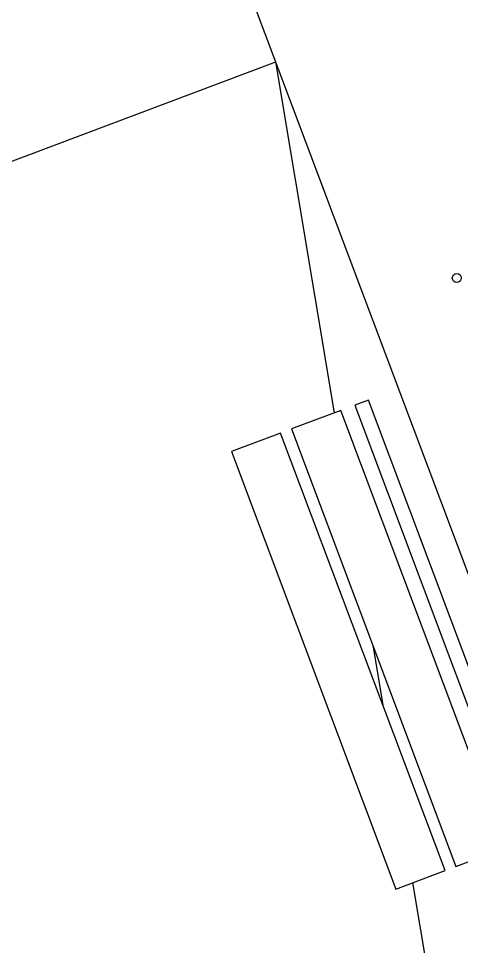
# Model space of a CAD drawing. Header units: millimetres. Extents: x 441061 to 442903, y 4515148 to 4515613.
# Drawn here: x 442387.0755 to 442387.2649, y 4515547.2555 to 4515547.6526 of the extents above; entities that cross this region are included whole.
import ezdxf

# ---------------------------------------------------------------- set-up
doc = ezdxf.new("R2010")
doc.units = ezdxf.units.MM
doc.linetypes.add('CONTINUA', pattern=[0])
doc.layers.add('01_piscinas', color=254, linetype='Continuous')

# ---------------------------------------------------------------- blocks, each defined once
blk = doc.blocks.new('A$C21391103')
at = {"layer": '01_piscinas'}
for p, q in [((154.4985, 87.7399, 0), (151.156, 96.644, 0)), ((148.1153, 94.7852, 0), (151.392, 96.0152, 0)), ((151.5926, 94.8135, 0), (151.392, 96.0152, 0)), ((151.7606, 93.8067, 0), (151.7264, 94.0116, 0)), ((152.8884, 87.0496, 0), (151.861, 93.2052, 0))]:
    blk.add_line(p, q, dxfattribs=at)
at = {"layer": '01_piscinas', "elevation": 0}
for points in [[(152.2249, 93.3418), (152.2717, 93.3594), (151.7094, 94.8573), (151.6626, 94.8397), (152.2249, 93.3418)], [(152.0084, 93.2605), (152.1769, 93.3238), (151.6146, 94.8217), (151.4461, 94.7585), (152.0084, 93.2605)], [(151.4086, 94.7444), (151.2401, 94.6811), (151.8024, 93.1832), (151.9709, 93.2465), (151.4086, 94.7444)]]:
    blk.add_lwpolyline(points, dxfattribs=at)
at = {"layer": '01_piscinas'}
blk.add_circle((152.0113, 95.2753, 0), 0.0154, dxfattribs=at)

msp = doc.modelspace()

# ---------------------------------------------------------------- block references
at = {"layer": '01_piscinas', "color": 6, "linetype": 'CONTINUA', "xscale": 0.125, "yscale": 0.125, "zscale": 0.125}
msp.add_blockref('A$C21391103', (442368.26149, 4515535.63213), dxfattribs=at)

doc.saveas('drawing.dxf')
